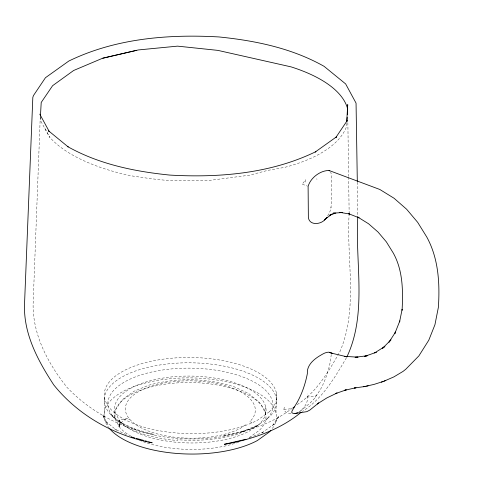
<?xml version="1.0" encoding="UTF-8"?>
<svg xmlns="http://www.w3.org/2000/svg" width="490" height="490" viewBox="0 0 490 490"><rect width="100%" height="100%" fill="white"/><g stroke="black" fill="none" stroke-linecap="round" stroke-linejoin="round"><path stroke-width="0.37" stroke-dasharray="2.45 1.84" d="M40.266 116.7L33.112 304.357C32.75 335.135 48.234 363.807 66.934 387.265C89.486 411.006 119.131 427.207 151.141 433.907L154.062 434.41L134.046 428.817L134.768 429.087L118.813 421.529L121.367 423.066L110.685 414.313L113.368 416.959M44.97 128.613L49.711 137.322L40.223 120.032L40.394 116.975M104.762 398.75L104.511 419.164L102.582 414.742L107.996 424.683L106.495 422.221L104.946 420.708L116.387 430.085L114.783 429.124L126.91 434.863M130.842 436.125A75.742 33.443 0.7 0 1 119.591 427.311L114.948 418.779L115.021 412.329A75.742 33.443 0.7 0 1 202.064 376.596A75.742 33.443 0.7 0 1 259.578 423.758M115.021 412.329L119.67 420.861L119.591 427.311L118.935 426.772L119.015 420.322L128.38 418.16L129.709 419.25L128.643 419.471M119.266 425.994L119.34 420.249M265.647 406.712L265.568 413.162L260.478 403.778L258.61 401.622L248.785 393.642L234.581 386.978C207.007 377.882 176.755 377.423 148.807 385.201L133.997 391.271L123.364 398.823L121.477 400.9L115.432 410.057M276.005 412.776L276.256 392.355M331.252 354.527L330.413 361.13A132.398 92.843 61.8 0 1 320.374 389.611L314.298 398.67A14.896 1.831 -44.1 0 1 309.98 403.092L299.206 412.231M346.834 123.284L346.669 126.249A154.552 68.251 4.3 0 1 285.064 167.268L267.338 170.471L249.612 175.175L210.369 180.289L170.012 180.767L150.651 178.672L131.296 175.837A154.583 66.934 1.3 0 1 49.711 137.2M290.876 413.811C288.065 413.683 285.064 412.335 283.906 409.615L284.329 406.706M298.692 412.298L303.904 407.607L306.415 403.546L307.242 400.845L307.101 397.151L307.561 393.997M327.669 216.029L330.089 211.221L331.436 204.734L331.173 173.846L330.75 172.088M118.935 426.772C120.399 422.974 123.505 419.765 127.388 418.442M275.454 422.705L279.135 415.783L272.507 425.651L274.063 424.205L261.605 433.093L262.107 432.75M346.418 357.786C334.713 377.747 322.402 398.891 302.269 411.502M302.887 183.272L305.711 179.799L305.87 183.107M331.05 207.858L331.154 207.203M256.19 426.49L268.569 417.578L265.874 420.12A82.565 36.456 0.7 0 0 217.15 370.379A82.565 36.456 0.7 0 0 110.256 395.05A82.565 36.456 0.7 0 0 177.613 440.492L177.46 439.695A83.631 36.922 0.7 0 0 239.671 433.662L240.21 433.05L256.19 426.49L259.461 424.438L242.697 431.323L244.038 430.937L222.797 435.837L225.467 435.445C249.667 430.747 274.143 422.815 293.59 407.153M317.165 394.707L315.444 396.091L307.101 397.151M297.13 404.624C316.785 392.19 328.661 371.316 339.919 351.667C358.521 308.449 346.234 258.959 349.156 213.756M245.472 424.781L240.902 428.04A64.986 28.69 0.7 0 1 131.975 421.565A64.986 28.69 0.7 0 1 189.097 380.822A64.986 28.69 0.7 0 1 249.741 421.737L251.817 422.362L249.741 421.737M254.573 427.323L249.275 431.108A75.742 33.443 0.7 0 1 119.67 420.861L119.015 420.322M249.196 437.558L259.498 430.208A75.742 33.443 0.7 0 0 201.984 383.045A75.742 33.443 0.7 0 0 114.948 418.779M262.634 432.45L263.185 432.192L249.036 438.005M315.468 397.28L315.732 396.894M283.906 409.615L292.248 408.556M316.411 178.917L317.042 179.15M302.33 184.234L307.463 186.114M357.32 182.133L357.81 216.562M347.863 122.739L348.623 176.278M348.635 177.043L349.143 212.991M109.276 428.26A86.24 38.073 0.7 0 1 188.613 377.882A86.24 38.073 0.7 0 1 272.311 428.493M257.544 425.461A86.24 38.073 0.7 0 1 112.994 416.868A86.24 38.073 0.7 0 1 188.797 362.796A86.24 38.073 0.7 0 1 269.273 417.094M238.581 442.194A75.742 33.443 0.7 0 1 139.681 440.369M269.341 411.759L257.611 420.126A86.24 38.073 0.7 0 1 113.061 411.539A86.24 38.073 0.7 0 1 188.864 357.467A86.24 38.073 0.7 0 1 269.341 411.759"/><path stroke-width="0.73" d="M347.692 105.877L347.71 104.597L346.755 121.655M40.437 116.21L41.209 102.465L52.602 85.695L73.641 70.487L102.882 58.12L138.315 49.943L177.539 46.14L217.86 50.378L291.06 66.873A154.95 64.202 -1.3 0 1 347.667 108.976L347.349 114.305M346.914 121.796L347.165 117.349M347.33 114.378L347.661 108.443M367.139 355.728L355.085 357.308L358.019 357.173L344.311 356.328L345.548 356.487L331.32 353.088L332.318 353.382C327.773 350.215 322.935 354.013 319.002 356.242C312.969 360.07 306.722 365.724 307.346 373.637A132.398 92.843 61.8 0 1 297.301 402.119L292.254 410.583A14.896 4.061 -35.3 0 0 291.96 412.85L293.902 413.621L306.863 411.661L309.931 410.007L318.702 402.927L317.306 403.95L326.842 397.923L337.053 393.011L335.405 393.623L346.246 389.85L344.605 390.316L356.003 387.719L354.405 388.025L365.142 386.451M395.283 332.496L394.781 333.623L399.822 320.926L399.564 321.93L402.112 309.386L402.094 310.213C403.099 290.815 402.982 270.517 393.28 253.048L386.347 241.864L378.072 232.076L368.578 223.777L358.343 217.419L359.06 217.805L348.696 213.732L349.719 214.032L339.644 212.342L342.332 212.525L333.065 213.199L334.627 213.046M346.773 357.13C367.488 313.741 354.944 262.395 357.81 216.562M395.571 332.012L388.993 342.161L389.911 340.991M347.257 120.528L335.815 137.567L336.428 136.888L315.235 152.004L315.921 151.631C270.707 173.619 219.342 177.895 169.773 175.077C134.327 171.494 98.772 164.15 67.455 146.486L68.153 146.89L48.688 130.934L49.294 131.632L39.782 114.164M384.142 381.116L393.899 376.884L403.105 371.359L405.769 369.24L418.883 355.887L428.799 340.176L434.936 324.729L438.391 307.242C439.922 283.293 438.556 258.469 426.753 236.982L417.676 222.338L406.627 209.242L394.07 198.26L379.817 189.471L329.047 170.489C320.221 170.434 310.568 177.809 308.106 186.353L308.363 217.101C308.908 226 321.624 224.726 325.525 218.828M391.002 339.864L382.261 348.555L384.92 346.436L374.636 352.898L376.289 352.279L364.64 356.401L367.353 355.734M324.343 220.053L327.234 217.45L325.966 218.546M293.265 407.735L294.282 406.908M332.343 213.879L329.746 215.184L335.834 213.003M324.576 219.563L331.675 214.369M301.148 412.304C280.041 429.681 253.502 438.893 226.956 443.916L224.322 444.289L245.931 439.303L245.496 439.457M363.543 386.757L373.993 384.417L382.99 381.538M381.349 382.151L385.783 380.503M297.755 412.813L295.011 413.523M102.876 58.237L136.759 50.299M366.52 386.169L368.131 385.863M134.793 437.938L131.167 436.927L131.62 437.098M136.238 438.348L143.484 440.369M144.93 440.773L147.104 441.38M148.556 441.784L152.176 442.801L149.291 442.311C112.222 434.471 77.561 414.571 53.753 384.895C38.14 360.983 23.606 334.223 24.5 304.774L32.824 97.406L33.461 95.562L45.448 77.714L68.821 61.036C115.266 38.447 168.033 34.055 218.957 36.946C255.364 40.627 291.893 48.173 324.068 66.322L345.646 83.925L356.052 103.121L357.308 181.374M329.047 170.489L329.752 170.875M329.807 352.347L330.817 353.149M270.805 430.361A86.24 38.073 0.7 0 1 269.09 432.18L257.36 440.547A86.24 38.073 0.7 0 1 109.797 428.879"/></g></svg>
